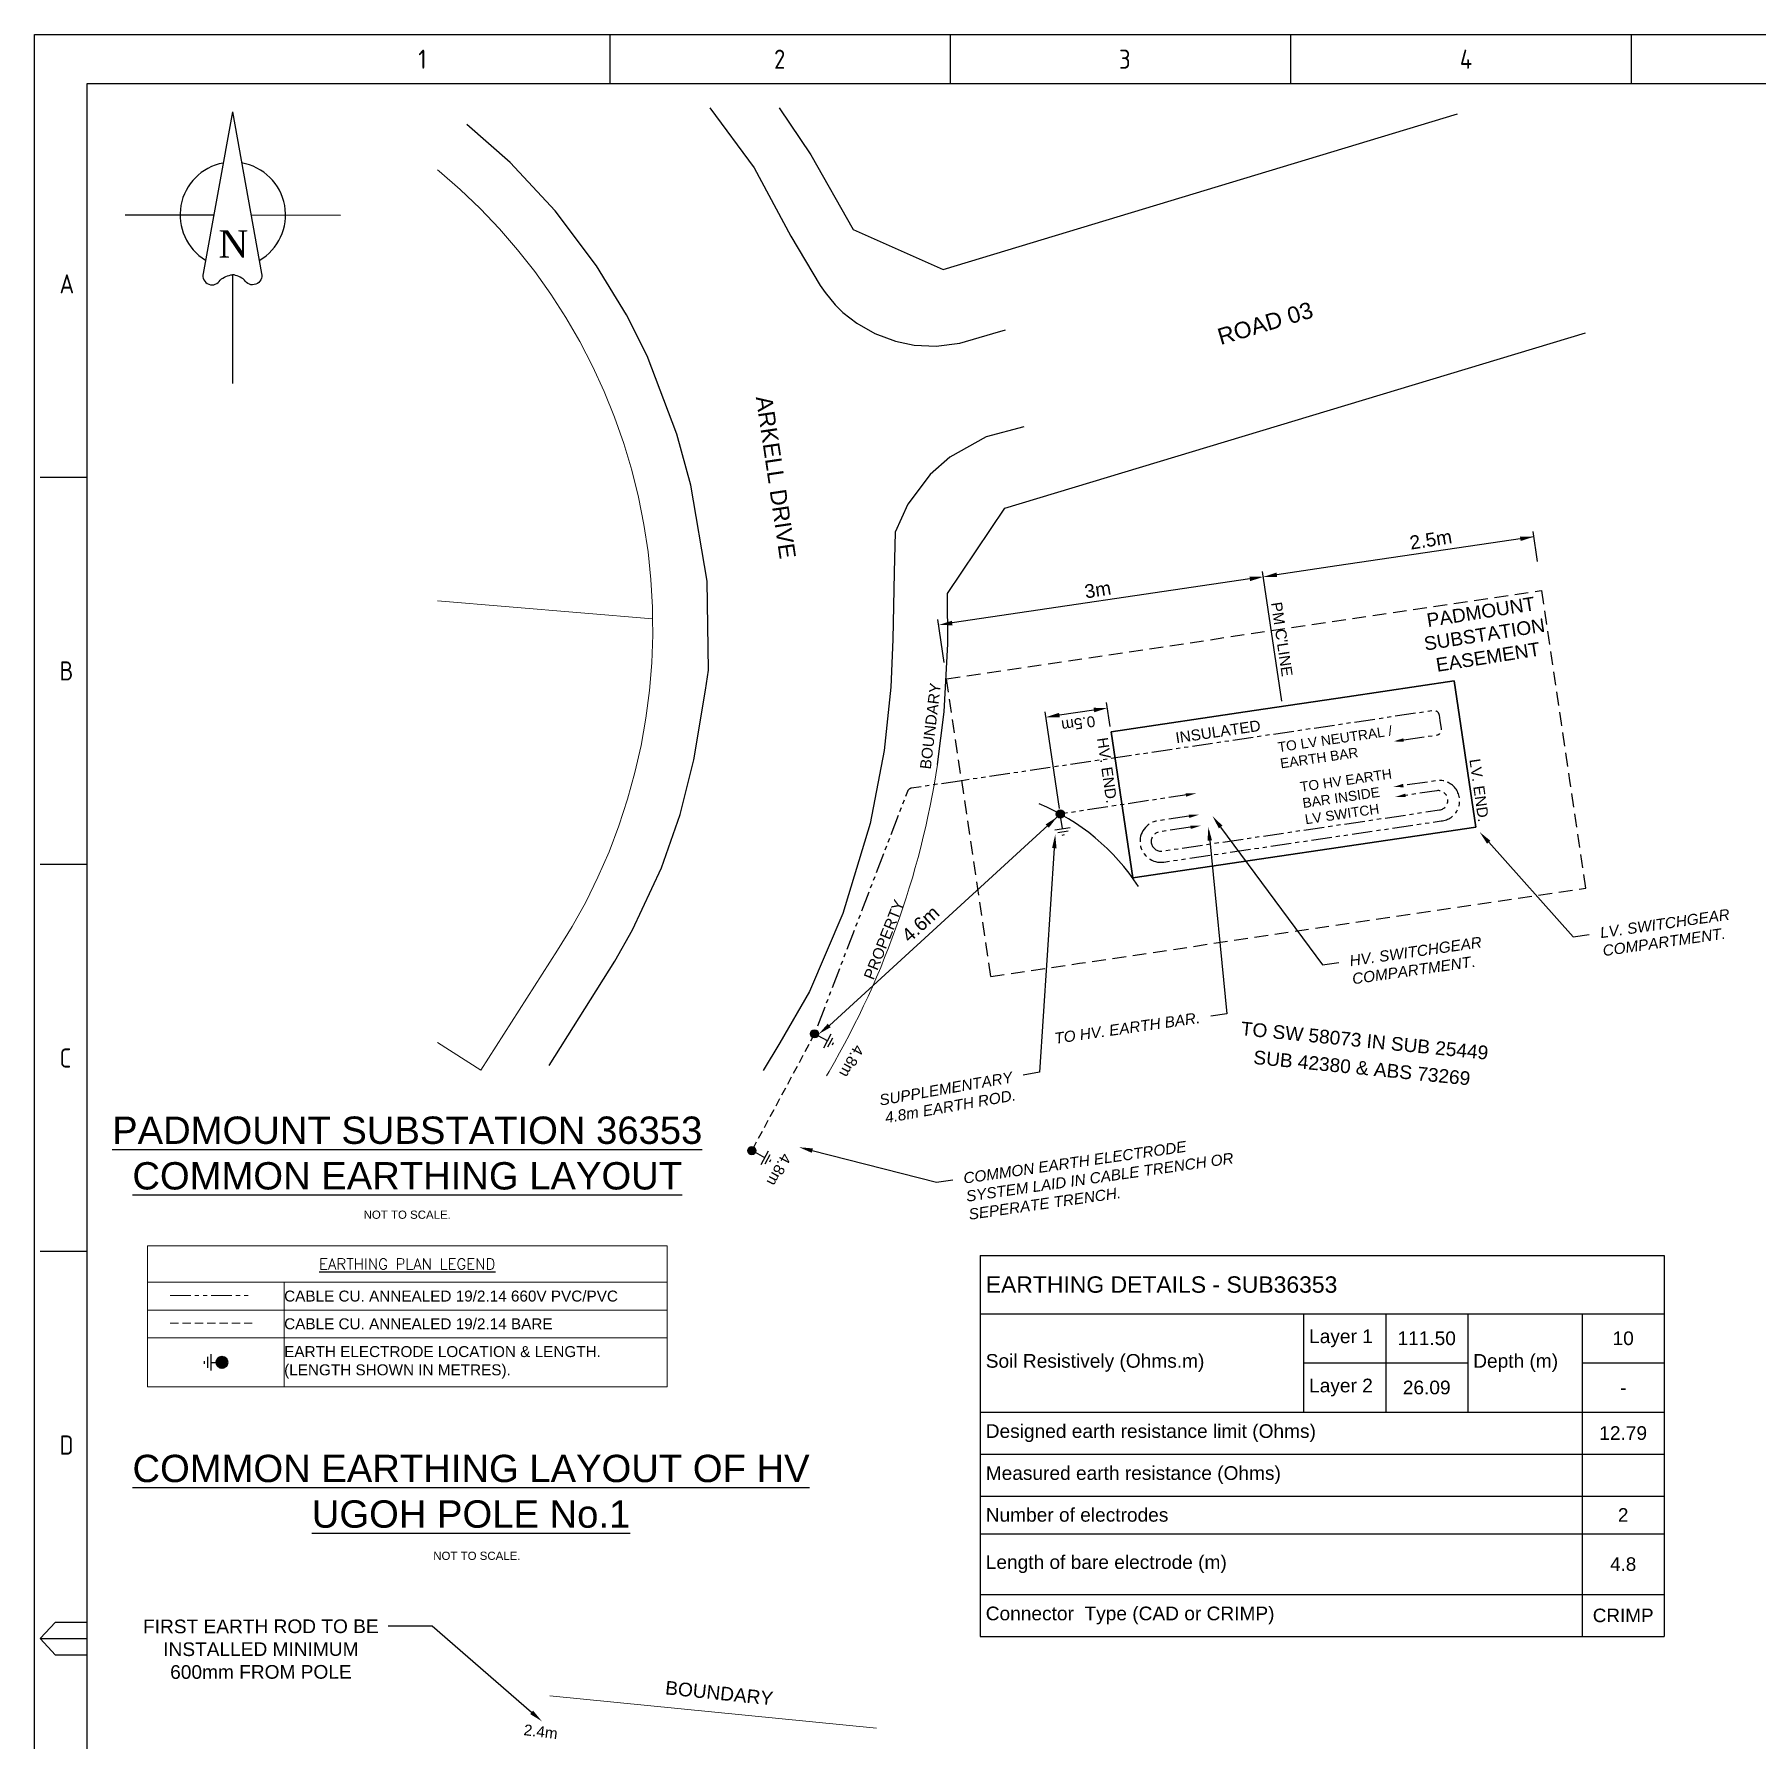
# Paper-space layout 'SHEET (3)' of a CAD drawing. Header units: metres, sheet in millimetres. Extents: x -30 to 802, y -5 to 581.
# Drawn here: x -29.6 to 285.2, y 269.3 to 581 of the extents above; entities that cross this region are included whole.
import ezdxf
from ezdxf import colors
from ezdxf.entities.mleader import LeaderData, LeaderLine
from ezdxf.enums import TextEntityAlignment as Align
from ezdxf.math import Vec2, Vec3

# ---------------------------------------------------------------- set-up
doc = ezdxf.new("R2010")
doc.units = ezdxf.units.M
doc.linetypes.add('DASHED', pattern=[0.75, 0.5, -0.25])
doc.linetypes.add('PHANTOM2', pattern=[1.25, 0.625, -0.125, 0.125, -0.125, 0.125, -0.125])
doc.layers.get('0').update_dxf_attribs({"color": 6})
for name, color, linetype in [('_User earthing diagram', 7, 'Continuous'), ('Notes', 7, 'Continuous'), ('Notes_HV_MISC', 7, 'Continuous'), ('Notes_SP_MISC', 7, 'Continuous')]:
    doc.layers.add(name, color=color, linetype=linetype)
doc.layers.add('Cadastre Buildings_SP_EXT', color=7, linetype='Continuous', lineweight=5)
doc.layers.add('Cadastre Land Parcels_SP_EXT', color=7, linetype='Continuous', lineweight=5)
doc.styles.add('ARIAL', font='arial.ttf', dxfattribs={"height": 2})
doc.styles.add('Elec', font='romand__.ttf')
doc.styles.add('iecARIAL', font='arial.ttf', dxfattribs={"height": 2})
doc.styles.add('iecISOCP', font='isocp.shx')
doc.styles.add('iecNAME', font='times.ttf')
doc.styles.get("Standard").update_dxf_attribs({"font": 'arial.ttf'})

# ---------------------------------------------------------------- blocks, each defined once
blk = doc.blocks.new('NorthPnt 11(NP11)')
for p, q in [((-19.7, 0.02), (-3.49, 0)), ((3.32, 0), (19.7, -0.02)), ((-0.08, -10.94), (-0.08, -30.8))]:
    blk.add_line(p, q)
for points in [[(-0.08, 18.81), (-5.43, -10.68, 0.877048), (-2.29, -11.9, -0.1543), (-0.08, -10.94, 0.090511)], [(-0.08, 18.81), (5.26, -10.68, -0.877048), (2.13, -11.9, 0.1543), (-0.08, -10.94, -0.090511)]]:
    blk.add_lwpolyline(points, format="xyb")
for start, end in [(100.5988, 238.8643), (300.0994, 80.4374)]:
    blk.add_arc((0, 0), 9.64, start, end)
at = {"color": 7, "style": 'iecNAME'}
blk.add_text('N', height=5.02, dxfattribs=at).set_placement((-2.62, -7.82))
blk = doc.blocks.new('A1_FRAME_TITLE')
at = {"layer": 'Notes', "color": 7, "linetype": 'Continuous'}
for p, q in [((89.14, 574.39), (89.14, 583.39)), ((154.65, 574.39), (154.65, 583.39)), ((220.16, 574.39), (220.16, 583.39)), ((285.67, 574.39), (285.67, 583.39)), ((-11.55, 574.39), (-11.55, 5.97)), ((-11.55, 502.43), (-20.55, 502.43)), ((-11.56, 431.68), (-20.55, 431.68)), ((-11.56, 360.93), (-20.55, 360.93)), ((-20.55, 290.18), (-17.55, 293.18)), ((-17.55, 293.18), (-11.56, 293.18)), ((-20.55, 290.18), (-11.55, 290.18)), ((-17.55, 287.18), (-20.55, 290.18)), ((-11.56, 287.18), (-17.55, 287.18))]:
    blk.add_line(p, q, dxfattribs=at)
at = {"layer": 'Notes', "color": 7, "linetype": 'Continuous', "flags": 128}
for points in [[(149.5, 574.39), (-11.55, 574.39)], [(844.88, 574.39), (149.5, 574.39)]]:
    blk.add_lwpolyline(points, dxfattribs=at)
at = {"color": 7}
blk.add_attdef('DRAFT_NUM', (9.35, 23.29), '', height=2.5, rotation=90, dxfattribs=at)
at = {"layer": 'Notes', "color": 7, "style": 'iecISOCP'}
for s, p in [('1', (52.24, 577.12)), ('2', (120.7, 577.12)), ('3', (187.09, 577.12)), ('4', (252.67, 577.12)), ('A', (-16.81, 536.06)), ('B', (-16.81, 465.31)), ('C', (-16.81, 394.56)), ('D', (-16.81, 323.81))]:
    blk.add_text(s, height=3.5, dxfattribs=at).set_placement(p)
at = {"layer": 'Notes', "color": 7, "style": 'iecISOCP', "flags": 8}
blk.add_attdef('VERSION_NO', text='', height=2.5, rotation=90, dxfattribs=at).set_placement((302.04, 43.81), align=Align.MIDDLE_CENTER)
at = {"layer": 'Notes', "color": 7, "style": 'iecISOCP'}
for tag, p in [('CAP_NO', (513.19, 43.46)), ('IE_NUM', (513.05, 37.81)), ('REF_No_1', (335.24, 32.31)), ('REF_1', (362.52, 32.31)), ('HV_SWITCH', (513.46, 32.16)), ('GEN_WO', (441.71, 31.76)), ('REF_No_2', (335.24, 26.31)), ('REF_2', (362.52, 26.31)), ('UBD_REF', (513.05, 25.83)), ('OH_WO', (441.71, 25.81)), ('REF_No_3', (335.24, 20.31)), ('REF_3', (362.52, 20.31)), ('UG_WO', (441.71, 20.05)), ('GIS_MAP_No', (513.05, 20.04)), ('REF_No_4', (335.24, 14.31)), ('REF_4', (362.52, 14.31)), ('SUB_WO', (441.71, 13.81)), ('HV_OP_DIAG', (513.33, 14.2)), ('LGA', (512.95, 7.78)), ('ExportID', (-11.47, 2.39))]:
    blk.add_attdef(tag, p, '', height=2.5, dxfattribs=at)
for tag, height, p in [('T1', 3.5, (684.37, 39.47)), ('T2', 3.5, (684.37, 34.35)), ('scale', 2.5, (567.76, 33.27)), ('T3', 3.5, (684.37, 28.92)), ('DRAWN', 2.5, (567.76, 24.93)), ('T4', 3.5, (684.37, 23.66)), ('REV', 5, (840.57, 17.1)), ('DATE', 2.5, (567.76, 16.88)), ('T5', 3.5, (684.37, 18.23)), ('T6', 3.5, (684.37, 12.97)), ('CHD', 2.5, (567.76, 8.37)), ('DESIGN', 2.5, (605.62, 9.15))]:
    blk.add_attdef(tag, text='', height=height, dxfattribs=at).set_placement(p, align=Align.CENTER)
blk.add_attdef('NUM', text='', height=7, dxfattribs=at).set_placement((812.88, 20.12), align=Align.MIDDLE_CENTER)
for tag, p in [('NS', (811.23, 8.12)), ('SHTS', (825.93, 8.12))]:
    blk.add_attdef(tag, text='', height=2.5, dxfattribs=at).set_placement(p, align=Align.MIDDLE)
at = {"layer": 'Notes', "color": 7, "style": 'iecISOCP', "flags": 1}
for tag, p in [('ProjectType', (-6.37, -26.8)), ('ProjectNumber', (3.01, -26.82)), ('DrawingNumber', (14.96, -26.8)), ('ProjectDescription', (27.02, -26.83)), ('ExportDate', (39.74, -26.79)), ('ExportUserName', (48.61, -26.8)), ('DesignerCompanyName', (60.94, -26.79)), ('ExportAreaOfInterest', (76.55, -26.81)), ('GIS_SUCCESS', (91.45, -26.78)), ('CAD_SUCCESS', (101.24, -26.78)), ('DEPOTCODE', (111.56, -26.88)), ('ExportCategories', (119.53, -26.8)), ('Comments', (133.84, -26.88))]:
    blk.add_attdef(tag, p, '', height=1, dxfattribs=at)
blk = doc.blocks.new('*T230')
at = {"layer": 'Defpoints', "color": 8, "linetype": 'ByBlock', "lineweight": 0, "transparency": 16777216}
for p, q in [((0, 0), (95, 0)), ((0, 0), (0, -25.8)), ((95, 0), (95, -25.8)), ((0, -6.67), (95, -6.67)), ((25, -6.67), (25, -25.8)), ((0, -11.74), (95, -11.74)), ((0, -16.81), (95, -16.81)), ((0, -25.8), (95, -25.8))]:
    blk.add_line(p, q, dxfattribs=at)
at = {"layer": '_User earthing diagram', "color": 0, "transparency": 16777216, "insert": (47.5, -3.33), "char_height": 2, "width": 95, "attachment_point": 5, "style": 'Elec'}
blk.add_mtext('{\\LEARTHING PLAN LEGEND}', dxfattribs=at)
at = {"layer": '_User earthing diagram', "color": 0, "transparency": 16777216, "char_height": 2, "width": 70, "attachment_point": 4}
for s, insert in [('CABLE CU. ANNEALED 19/2.14 660V PVC/PVC', (25, -9.2)), ('CABLE CU. ANNEALED 19/2.14 BARE', (25, -14.27)), ('EARTH ELECTRODE LOCATION & LENGTH.\\P(LENGTH SHOWN IN METRES).', (25, -21.3))]:
    blk.add_mtext(s, dxfattribs=dict(at, insert=insert))
blk = doc.blocks.new('Earth')
for p, q in [((0, -2.04), (0, 0)), ((-1.5, -2.04), (1.5, -2.04)), ((-1, -2.64), (1, -2.64)), ((-0.25, -3.24), (0.25, -3.24))]:
    blk.add_line(p, q)
blk = doc.blocks.new('m4')
at = {"layer": 'Notes', "color": 7, "linetype": 'Continuous'}
for points in [[(0, -1.95), (0, 0)], [(-1.43, -1.95), (1.43, -1.95)], [(-0.95, -2.52), (0.95, -2.52)], [(-0.24, -3.09), (0.24, -3.09)]]:
    blk.add_lwpolyline(points, dxfattribs=at)
blk = doc.blocks.new('*T261')
at = {"layer": 'Notes', "lineweight": -2, "transparency": 16777216}
for p, q in [((0, 0), (125.03, 0)), ((0, 0), (0, -69.63)), ((125.03, 0), (125.03, -10.62)), ((0, -10.62), (125.03, -10.62)), ((59.11, -10.62), (59.11, -19.62)), ((74.11, -10.62), (74.11, -28.62)), ((110.03, -10.62), (110.03, -69.63)), ((59.11, -19.62), (89.11, -19.62)), ((110.03, -19.62), (125.03, -19.62)), ((0, -28.62), (125.03, -28.62)), ((0, -36.28), (125.03, -36.28)), ((0, -43.95), (125.03, -43.95)), ((0, -50.85), (125.03, -50.85)), ((125.03, -50.85), (125.03, -69.63)), ((0, -61.94), (125.03, -61.94)), ((0, -69.63), (125.03, -69.63))]:
    blk.add_line(p, q, dxfattribs=at)
at = {"layer": 'Notes', "color": 0, "linetype": 'ByBlock', "lineweight": -2, "transparency": 16777216}
for p, q in [((89.11, -10.62), (89.11, -28.62)), ((125.03, -10.62), (125.03, -50.85)), ((59.11, -19.62), (59.11, -28.62))]:
    blk.add_line(p, q, dxfattribs=at)
at = {"layer": 'Notes', "color": 0, "transparency": 16777216}
for s, insert, char_height, width, attachment_point in [('EARTHING DETAILS - SUB36353', (1, -5.31), 3, 123.0332, 4), ('Layer 1', (60.11, -15.12), 2.5, 13, 4), ('111.50', (81.61, -15.12), 2.5, 13, 5), ('10', (117.53, -15.12), 2.5, 13, 5), ('Soil Resistively (Ohms.m)', (1, -19.62), 2.5, 57.1136, 4), ('Depth (m)', (90.11, -19.62), 2.5, 18.9196, 4), ('Layer 2', (60.11, -24.12), 2.5, 13, 4), ('26.09', (81.61, -24.12), 2.5, 13, 5), ('-', (117.53, -24.12), 2.5, 13, 5), ('Designed earth resistance limit (Ohms)', (1, -32.45), 2.5, 108.0332, 4), ('12.79', (117.53, -32.45), 2.5, 13, 5), ('Measured earth resistance (Ohms)', (1, -40.12), 2.5, 108.0332, 4), ('Number of electrodes', (1, -47.4), 2.5, 108.0332, 4), ('2', (117.53, -47.4), 2.47, 13, 5), ('Length of bare electrode (m)', (1, -56.4), 2.5, 108.0332, 4), ('4.8', (117.53, -56.4), 2.469, 13, 5), ('Connector  Type (CAD or CRIMP)', (1, -65.78), 2.5, 108.0332, 4), ('CRIMP', (117.53, -65.78), 2.469, 13, 5)]:
    blk.add_mtext(s, dxfattribs=dict(at, insert=insert, char_height=char_height, width=width, attachment_point=attachment_point))

psp = doc.layouts.new('SHEET (3)')

# ---------------------------------------------------------------- hatches: boundary and pattern name
at = {"layer": 'Notes'}
h = psp.add_hatch(color=256, dxfattribs=at)
edge = h.paths.add_edge_path()
edge.add_arc((157.9, 438.51), 0.744, -621.5671, -261.5671)
h = psp.add_hatch(color=256, dxfattribs=at)
edge = h.paths.add_edge_path()
edge.add_arc((112.98, 398.34), 0.744, 61.7731, 421.7731, ccw=False)
h = psp.add_hatch(color=256, dxfattribs=at)
edge = h.paths.add_edge_path()
edge.add_arc((101.51, 376.97), 0.744, 61.7731, 421.7731, ccw=False)
h = psp.add_hatch(color=256, dxfattribs=at)
h.dxf.hatch_style = 1
h.paths.add_polyline_path([(3.64, 338.28, 1), (5.64, 338.28, 1)])

# ---------------------------------------------------------------- linework, layer by layer
at = {"layer": '_User earthing diagram', "linetype": 'Continuous', "lineweight": 40, "ltscale": 0.5}
psp.add_circle((4.64, 338.28), 1, dxfattribs=at)
at = {"layer": 'Cadastre Buildings_SP_EXT', "color": 252, "linetype": 'Continuous'}
for p, q in [((135.47, 447.58), (135.17, 445.67)), ((135.17, 445.67), (134.84, 443.77)), ((134.49, 441.87), (134.11, 439.98)), ((134.84, 443.77), (134.49, 441.87)), ((134.11, 439.98), (133.72, 438.09)), ((120.25, 399.96), (119.37, 398.24)), ((121.11, 401.69), (120.25, 399.96)), ((119.37, 398.24), (118.47, 396.53)), ((117.56, 394.84), (116.62, 393.15)), ((118.47, 396.53), (117.56, 394.84)), ((115.66, 391.47), (115.16, 390.63)), ((116.62, 393.15), (115.66, 391.47))]:
    psp.add_line(p, q, dxfattribs=at)
at = {"layer": 'Cadastre Land Parcels_SP_EXT', "color": 252, "linetype": 'Continuous'}
for points in [[(44.04, 477.49), (83.36, 474.21), (83.34, 476.32), (83.05, 481.39), (82.54, 486.44), (81.78, 491.46), (80.79, 496.44), (79.57, 501.37), (78.11, 506.24), (76.43, 511.03), (74.53, 515.74), (72.4, 520.35), (70.07, 524.86), (67.52, 529.26), (64.77, 533.53), (61.82, 537.66), (58.68, 541.65), (55.36, 545.49), (51.86, 549.17), (48.19, 552.69), (44.36, 556.02), (44.04, 556.27)], [(44.04, 396.78), (51.97, 391.68), (66.02, 413.64), (68.68, 417.97), (71.14, 422.42), (73.38, 426.97), (75.41, 431.63), (77.21, 436.38), (78.8, 441.21), (80.15, 446.1), (81.27, 451.06), (82.16, 456.06), (82.8, 461.1), (83.22, 466.16), (83.39, 471.24), (83.36, 474.21), (44.04, 477.49)]]:
    psp.add_lwpolyline(points, dxfattribs=at)
at = {"layer": 'Cadastre Land Parcels_SP_EXT', "linetype": 'Continuous', "flags": 128}
psp.add_lwpolyline([(64.59, 277.35), (124.31, 271.44)], dxfattribs=at)
at = {"layer": 'Notes', "color": 7}
for p, q in [((244.48, 489.19), (208.49, 483.86)), ((245.16, 484.65), (244.34, 490.18)), ((198.39, 459.17), (194.88, 482.85)), ((208.49, 483.86), (197.5, 482.23)), ((192.55, 481.49), (138.14, 473.43)), ((136.69, 466.22), (135.52, 474.05)), ((157.75, 439.5), (155.12, 457.21)), ((164.06, 457.52), (157.74, 456.59)), ((167.03, 454.52), (166.38, 458.88)), ((115.71, 399.86), (157.9, 438.51))]:
    psp.add_line(p, q, dxfattribs=at)
at = {"layer": 'Notes', "linetype": 'DASHED', "ltscale": 5}
psp.add_line((137.13, 463.23), (245.83, 479.35), dxfattribs=at)
at = {"layer": 'Notes', "color": 0, "lineweight": 30}
for p, q in [((229.89, 462.83), (210.38, 459.94)), ((233.85, 436.12), (229.89, 462.83)), ((210.38, 459.94), (193.32, 457.41)), ((193.32, 457.41), (167.18, 453.53)), ((167.18, 453.53), (171.14, 426.82)), ((171.14, 426.82), (233.85, 436.12))]:
    psp.add_line(p, q, dxfattribs=at)
at = {"layer": 'Notes'}
psp.add_lwpolyline([(-29.63, 581), (802.09, 581), (802.09, -5.42), (-29.63, -5.42)], close=True, dxfattribs=at)
at = {"layer": 'Notes', "linetype": 'DASHED', "ltscale": 5, "flags": 128}
for points in [[(254.01, 424.96), (251.08, 444.66), (249.53, 455.11), (245.94, 479.36), (245.83, 479.35)], [(145.19, 408.83), (161.44, 411.24), (254.01, 424.96)]]:
    psp.add_lwpolyline(points, dxfattribs=at)
at = {"layer": 'Notes', "color": 0, "linetype": 'PHANTOM2', "ltscale": 6, "flags": 128}
for points in [[(220.72, 452.06), (226.74, 452.95, 0.414214), (227.59, 454.09), (227.36, 455.63), (227.22, 456.56, 0.414214), (226.08, 457.4), (139.89, 444.61)], [(181.43, 438.11), (175.73, 437.27, 1), (176.85, 429.73), (227.54, 437.25), (227.54, 437.25, 1.000711), (226.9, 444.62), (220.62, 443.72)], [(181.73, 436.1), (176.03, 435.25, 1), (176.55, 431.75), (227.24, 439.26, 1), (226.72, 442.77), (221.02, 441.92)]]:
    psp.add_lwpolyline(points, format="xyb", dxfattribs=at)
psp.add_lwpolyline([(181.44, 442.08), (157.9, 438.51)], dxfattribs=at)
at = {"layer": 'Notes', "color": 0, "linetype": 'PHANTOM2', "lineweight": 0, "ltscale": 6}
psp.add_lwpolyline([(-4.8, 350.49), (10.2, 350.49)], dxfattribs=at)
at = {"layer": 'Notes', "color": 0, "linetype": 'DASHED', "lineweight": 0, "ltscale": 3}
psp.add_lwpolyline([(-4.8, 345.44), (10.2, 345.44)], dxfattribs=at)
at = {"layer": 'Notes', "color": 250}
psp.add_circle((157.9, 438.51), 0.744, dxfattribs=at)
at = {"layer": 'Notes', "color": 9}
for centre in [(112.98, 398.34), (101.51, 376.97)]:
    psp.add_circle(centre, 0.744, dxfattribs=at)
at = {"layer": 'Notes', "color": 7}
psp.add_arc((138.89, 403.63), 39.72, 32.9957, 67.5743, dxfattribs=at)
for points in [[(242.07, 488.42), (241.95, 489.24), (244.48, 489.19)], [(192.61, 481.08), (192.49, 481.91), (195.02, 481.86)], [(197.56, 481.82), (197.43, 482.64), (195.02, 481.86)], [(138.21, 473.02), (138.08, 473.84), (135.67, 473.06)], [(157.81, 456.17), (157.68, 457), (155.27, 456.22)], [(164.12, 457.11), (164, 457.93), (166.53, 457.89)], [(155.24, 436.61), (155.8, 436), (157.35, 438)], [(115.4, 400.18), (115.93, 399.54), (113.72, 398.28)]]:
    psp.add_solid(points, dxfattribs=at)
at = {"layer": 'Notes'}
for points in [[(220.62, 452.36), (218.81, 451.78), (220.71, 451.74)], [(220.58, 444.03), (218.77, 443.45), (220.67, 443.41)], [(180.81, 442.3), (182.71, 442.27), (180.9, 441.68)], [(221.07, 441.61), (219.17, 441.65), (220.97, 442.23)], [(181.48, 437.8), (183.29, 438.39), (181.39, 438.42)], [(181.78, 435.79), (183.59, 436.37), (181.69, 436.4)]]:
    psp.add_solid(points, dxfattribs=at)
at = {"layer": 'Notes_HV_MISC', "color": 252, "flags": 128}
for points in [[(93.85, 567.58), (101.93, 556.63), (108.67, 544.13), (113.99, 535.14), (114.9, 533.82), (116.74, 531.61), (118.18, 530.21), (120.7, 528.23), (123.99, 526.35), (127.8, 524.92), (131.17, 524.22), (135.24, 524.03), (139.55, 524.57), (145.58, 526.34), (147.86, 527.04)], [(106.49, 567.6), (112.31, 559.01), (120.06, 545.34), (136.49, 538.07), (230.5, 566.51)], [(64.45, 392.52), (76.48, 411.62), (79.72, 417.34), (84.98, 428.66), (88.4, 438.41), (90.94, 448.4), (93.05, 461.18), (93.62, 464.78), (93.33, 481.09), (90.38, 498.61), (87.8, 507.96), (82.38, 522.27), (78.61, 529.75), (73.15, 538.71), (65.57, 548.76), (57.32, 557.57), (49.39, 564.55)], [(135.47, 447.58), (136.67, 457.21), (137.37, 469.63), (137.26, 478.84), (147.78, 494.44), (253.93, 526.45)]]:
    psp.add_lwpolyline(points, dxfattribs=at)

# ---------------------------------------------------------------- block references
for name, p in [('*T230', (-8.98, 359.59)), ('*T261', (143.28, 357.8))]:
    psp.add_blockref(name, p)
at = {"layer": '_User earthing diagram', "linetype": 'Continuous', "rotation": 270}
psp.add_blockref('Earth', (4.64, 338.28), dxfattribs=at)
at = {"layer": 'Notes', "xscale": 0.95}
psp.add_blockref('A1_FRAME_TITLE', (-9.08, -2.39), dxfattribs=at)
at = {"layer": 'Notes'}
psp.add_blockref('NorthPnt 11(NP11)', (6.63, 548.02), dxfattribs=at)
at = {"layer": 'Notes', "color": 7}
for p, rotation in [((158.01, 437.77), 8.432929177004738), ((113.64, 397.99), 61.77313507909349), ((102.17, 376.62), 61.77313507909349)]:
    psp.add_blockref('m4', p, dxfattribs=dict(at, rotation=rotation))

# ---------------------------------------------------------------- texts
at = {"color": 7, "lineweight": -3, "insert": (213.29, 394.59), "char_height": 2.5, "width": 62.1858, "attachment_point": 5, "rotation": 354.32, "line_spacing_factor": 1.2}
psp.add_mtext('TO SW 58073 IN SUB 25449\\PSUB 42380 & ABS 73269', dxfattribs=at)
at = {"layer": 'Notes', "style": 'ARIAL'}
for s, rotation, p in [('ROAD 03', 16.6474, (187.21, 524.22)), ('ARKELL DRIVE', 278.4329, (102.24, 514.7))]:
    psp.add_text(s, height=3, rotation=rotation, dxfattribs=at).set_placement(p)
at = {"layer": 'Notes', "color": 7, "style": 'ARIAL'}
for s, height, rotation, p in [('2.5m', 2.5, 9.0091, (222, 486.83)), ("PM C'LINE", 2, 278.4329, (196.42, 477.11)), ('BOUNDARY', 2, 83.2488, (134.22, 446.61)), ('PROPERTY', 2, 68.2354, (123.76, 408.05)), ('4.6m', 2.5, 42.3799, (130.32, 414.89))]:
    psp.add_text(s, height=height, rotation=rotation, dxfattribs=at).set_placement(p)
for s, rotation, p in [('INSULATED ', 8.4329, (187.36, 452.05)), ('HV. END.', 278.2023, (164.89, 446.28)), ('LV. END.', 278.2023, (232.92, 442.62)), ('4.8m', 241.7731, (118.36, 394.08)), ('4.8m', 241.7731, (105.08, 374.25))]:
    psp.add_text(s, height=2, rotation=rotation, dxfattribs=at).set_placement(p, align=Align.BOTTOM_CENTER)
for p in [(38.52, 364.08), (51.25, 301.73)]:
    psp.add_text('NOT TO SCALE.', height=1.5, dxfattribs=at).set_placement(p, align=Align.BOTTOM_CENTER)
at = {"layer": 'Notes', "color": 7, "ltscale": 0.5, "style": 'ARIAL'}
psp.add_text('2.4m', height=2, rotation=353.098, dxfattribs=at).set_placement((59.73, 270.17))
at = {"layer": 'Notes', "color": 7, "attachment_point": 5, "style": 'ARIAL'}
for s, insert, char_height, rotation in [('\\A1;3m', (164.76, 479.5), 2.5, 9.0091), ('\\A1;0.5m', (161.2, 455.05), 2, 188.4329)]:
    psp.add_mtext(s, dxfattribs=dict(at, insert=insert, char_height=char_height, rotation=rotation))
at = {"layer": 'Notes', "color": 7, "insert": (234.59, 476.7), "char_height": 2.5, "width": 18.6289, "attachment_point": 2, "rotation": 9.0091, "style": 'ARIAL'}
psp.add_mtext('PADMOUNT SUBSTATION  EASEMENT', dxfattribs=at)
at = {"layer": 'Notes', "color": 7, "ltscale": 0.5, "char_height": 1.8, "attachment_point": 1, "style": 'ARIAL'}
for s, insert, width, rotation in [('TO LV NEUTRAL / EARTH BAR', (197.55, 451.6), 24.3187, 8.3206), ('TO HV EARTH BAR INSIDE LV SWITCH', (201.63, 444.35), 17.6038, 8.3809)]:
    psp.add_mtext(s, dxfattribs=dict(at, insert=insert, width=width, rotation=rotation))
at = {"layer": 'Notes', "char_height": 5, "width": 126.3039, "attachment_point": 2, "style": 'iecARIAL'}
for s, insert in [('{\\LPADMOUNT SUBSTATION 36353 COMMON EARTHING LAYOUT}', (38.52, 383.22)), ('{\\LCOMMON EARTHING LAYOUT OF HV UGOH POLE No.1}', (50.18, 321.4))]:
    psp.add_mtext(s, dxfattribs=dict(at, insert=insert))

# ---------------------------------------------------------------- leaders
at = {"layer": 'Notes'}
ml = psp.add_multileader_mtext('Standard', dxfattribs=at)
ml.set_content('FIRST EARTH ROD TO BE INSTALLED MINIMUM 600mm FROM POLE', color=256)
ml.set_leader_properties()
ml.build(insert=Vec2(0, 0))
ml.multileader.update_dxf_attribs({"has_text_frame": 1, "arrow_head_size": 2.5})
ctx = ml.context
ctx.base_point, ctx.char_height, ctx.arrow_head_size, ctx.plane_origin, ctx.plane_x_axis, ctx.plane_y_axis = Vec3(-11.54, 290), 2.5, 2.5, Vec3(85.4, 217.17), Vec3(0.999999, 0.001201), Vec3(-0.001201, 0.999999)
ctx.text_align_type = 1
notes = []
notes.append((ctx, [(1, (1, 1, 0), (43.06, 290.06), (-0.999999, -0.001201), 8, [(0, [(63.15, 272.68)], 0, [])])]))
ctx.mtext.insert, ctx.mtext.text_direction, ctx.mtext.rotation, ctx.mtext.width, ctx.mtext.defined_height, ctx.mtext.alignment, ctx.mtext.flow_direction = Vec3(11.76, 291.29), Vec3(0.999999, 0.001201), 0.001201, 47.7861, 15.4, 2, 5
ml = psp.add_multileader_mtext('Standard', dxfattribs=at)
ml.set_content('BOUNDARY', color=256)
ml.set_leader_properties()
ml.build(insert=Vec2(0, 0))
ml.multileader.update_dxf_attribs({"leader_type": 0, "arrow_head_size": 2.5})
ctx = ml.context
ctx.base_point, ctx.char_height, ctx.arrow_head_size, ctx.plane_origin, ctx.plane_x_axis, ctx.plane_y_axis = Vec3(83.73, 279.06), 2.5, 2.5, Vec3(-38.34, 223.75), Vec3(0.994699, -0.102827), Vec3(0.102827, 0.994699)
notes.append((ctx, [(0, (1, 1, 0), (75.78, 279.88), (0.994699, -0.102827), 8, [(0, [(71.05, 281.42)], 0, [])])]))
ctx.mtext.insert, ctx.mtext.text_direction, ctx.mtext.rotation, ctx.mtext.flow_direction = Vec3(85.85, 280.11), Vec3(0.994699, -0.102827), 6.180176, 5
for ctx, leaders in notes:
    for number, flags, end, landing, length, lines in leaders:
        leader = LeaderData()
        leader.index, (leader.has_last_leader_line, leader.has_dogleg_vector, leader.attachment_direction) = number, flags
        leader.last_leader_point, leader.dogleg_vector, leader.dogleg_length = Vec3(end), Vec3(landing), length
        for number, points, colour, breaks in lines:
            line = LeaderLine()
            line.index, line.vertices, line.color, line.breaks = number, Vec3.list(points), colors.encode_raw_color(colour), breaks
            leader.lines.append(line)
        ctx.leaders.append(leader)

# ---------------------------------------------------------------- next in the draw order: leaders
at = {"layer": 'Notes_SP_MISC'}
ml = psp.add_multileader_mtext('Standard', dxfattribs=at)
ml.set_content('{\\fArial|b0|i1|c0|p34;\\C7;LV. SWITCHGEAR COMPARTMENT.}', color=256)
ml.set_leader_properties(color=256, linetype='ByLayer', lineweight=-1)
ml.build(insert=Vec2(0, 0))
ml.multileader.update_dxf_attribs({"dogleg_length": 3, "arrow_head_size": 2.5})
ctx = ml.context
ctx.base_point, ctx.char_height, ctx.arrow_head_size, ctx.plane_origin, ctx.plane_x_axis, ctx.plane_y_axis = Vec3(254.62, 416.51), 2, 2.5, Vec3(239.59, 441.69), Vec3(0.989803, 0.142441), Vec3(-0.142441, 0.989803)
notes = []
notes.append((ctx, [(1, (1, 1, 0), (251.65, 416.08), (0.989803, 0.142441), 3, [(0, [(234.57, 435.22)], 0, [])])]))
ctx.mtext.insert, ctx.mtext.text_direction, ctx.mtext.rotation, ctx.mtext.width, ctx.mtext.flow_direction = Vec3(256.46, 417.8), Vec3(0.989803, 0.142441), 0.142928, 23.9491, 5
ctx.mtext.has_bg_fill, ctx.mtext.bg_color, ctx.mtext.bg_scale_factor, ctx.mtext.bg_transparency, ctx.mtext.use_window_bg_color = 1, -1027028792, 1.5, 0, 1
ml = psp.add_multileader_mtext('Standard', dxfattribs=at)
ml.set_content('{\\fArial|b0|i1|c0|p34;\\C7;COMMON EARTH ELECTRODE SYSTEM LAID IN CABLE TRENCH OR SEPERATE TRENCH.}', color=256)
ml.set_leader_properties(color=256, linetype='ByLayer', lineweight=-1)
ml.build(insert=Vec2(0, 0))
ml.multileader.update_dxf_attribs({"dogleg_length": 3, "arrow_head_size": 2.5})
ctx = ml.context
ctx.base_point, ctx.char_height, ctx.arrow_head_size, ctx.plane_origin, ctx.plane_x_axis, ctx.plane_y_axis = Vec3(138.24, 371.63), 2, 2.5, Vec3(115.16, 384.08), Vec3(0.989803, 0.142441), Vec3(-0.142441, 0.989803)
notes.append((ctx, [(1, (1, 1, 0), (135.27, 371.2), (0.989803, 0.142441), 3, [(0, [(110.15, 377.61)], 0, [])])]))
ctx.mtext.insert, ctx.mtext.text_direction, ctx.mtext.rotation, ctx.mtext.width, ctx.mtext.flow_direction = Vec3(140.07, 372.92), Vec3(0.989803, 0.142441), 0.142928, 49.4115, 5
ctx.mtext.has_bg_fill, ctx.mtext.bg_color, ctx.mtext.bg_scale_factor, ctx.mtext.bg_transparency, ctx.mtext.use_window_bg_color = 1, -1027028792, 1.5, 0, 1
for ctx, leaders in notes:
    for number, flags, end, landing, length, lines in leaders:
        leader = LeaderData()
        leader.index, (leader.has_last_leader_line, leader.has_dogleg_vector, leader.attachment_direction) = number, flags
        leader.last_leader_point, leader.dogleg_vector, leader.dogleg_length = Vec3(end), Vec3(landing), length
        for number, points, colour, breaks in lines:
            line = LeaderLine()
            line.index, line.vertices, line.color, line.breaks = number, Vec3.list(points), colors.encode_raw_color(colour), breaks
            leader.lines.append(line)
        ctx.leaders.append(leader)

# ---------------------------------------------------------------- next in the draw order: linework, layer by layer
at = {"layer": 'Notes', "color": 0, "linetype": 'DASHED', "ltscale": 3}
psp.add_lwpolyline([(112.98, 398.34), (101.51, 376.97)], dxfattribs=at)

# ---------------------------------------------------------------- next in the draw order: leaders
at = {"layer": 'Notes_SP_MISC'}
ml = psp.add_multileader_mtext('Standard', dxfattribs=at)
ml.set_content('{\\fArial|b0|i1|c0|p34;\\C7;HV. SWITCHGEAR COMPARTMENT\\fArial|b0|i0|c0|p34;.}', color=256)
ml.set_leader_properties(color=256, linetype='ByLayer', lineweight=-1)
ml.build(insert=Vec2(0, 0))
ml.multileader.update_dxf_attribs({"dogleg_length": 3, "arrow_head_size": 2.5})
ctx = ml.context
ctx.base_point, ctx.char_height, ctx.arrow_head_size, ctx.plane_origin, ctx.plane_x_axis, ctx.plane_y_axis = Vec3(208.83, 411.37), 2, 2.5, Vec3(192.87, 444.43), Vec3(0.989803, 0.142441), Vec3(-0.142441, 0.989803)
notes = []
notes.append((ctx, [(1, (1, 1, 0), (205.86, 410.94), (0.989803, 0.142441), 3, [(0, [(185.73, 438.15)], 0, [])])]))
ctx.mtext.insert, ctx.mtext.text_direction, ctx.mtext.rotation, ctx.mtext.width, ctx.mtext.flow_direction = Vec3(210.66, 412.66), Vec3(0.989803, 0.142441), 0.142928, 24.4129, 5
ctx.mtext.has_bg_fill, ctx.mtext.bg_color, ctx.mtext.bg_scale_factor, ctx.mtext.bg_transparency, ctx.mtext.use_window_bg_color = 1, -1027028792, 1.5, 0, 1
for ctx, leaders in notes:
    for number, flags, end, landing, length, lines in leaders:
        leader = LeaderData()
        leader.index, (leader.has_last_leader_line, leader.has_dogleg_vector, leader.attachment_direction) = number, flags
        leader.last_leader_point, leader.dogleg_vector, leader.dogleg_length = Vec3(end), Vec3(landing), length
        for number, points, colour, breaks in lines:
            line = LeaderLine()
            line.index, line.vertices, line.color, line.breaks = number, Vec3.list(points), colors.encode_raw_color(colour), breaks
            leader.lines.append(line)
        ctx.leaders.append(leader)

# ---------------------------------------------------------------- next in the draw order: leaders
ml = psp.add_multileader_mtext('Standard', dxfattribs=at)
ml.set_content('{\\fArial|b0|i1|c0|p34;\\C7;TO HV. EARTH BAR.}', color=256)
ml.set_leader_properties(color=256, linetype='ByLayer', lineweight=-1)
ml.build(insert=Vec2(0, 0))
ml.multileader.update_dxf_attribs({"dogleg_length": 3, "arrow_head_size": 2.5})
ctx = ml.context
ctx.base_point, ctx.char_height, ctx.arrow_head_size, ctx.plane_origin, ctx.plane_x_axis, ctx.plane_y_axis = Vec3(155.49, 397.28), 2, 2.5, Vec3(188.8, 442.85), Vec3(0.989803, 0.142441), Vec3(-0.142441, 0.989803)
ctx.text_align_type = 2
notes = []
notes.append((ctx, [(0, (1, 1, 0), (188.38, 402.01), (-0.989803, -0.142441), 3, [(0, [(184.98, 436.15)], 0, [])])]))
ctx.mtext.insert, ctx.mtext.text_direction, ctx.mtext.rotation, ctx.mtext.width, ctx.mtext.alignment, ctx.mtext.flow_direction = Vec3(183.29, 402.31), Vec3(0.989803, 0.142441), 0.142928, 26.5998, 3, 5
ctx.mtext.has_bg_fill, ctx.mtext.bg_color, ctx.mtext.bg_scale_factor, ctx.mtext.bg_transparency, ctx.mtext.use_window_bg_color = 1, -1027028792, 1.5, 0, 1
for ctx, leaders in notes:
    for number, flags, end, landing, length, lines in leaders:
        leader = LeaderData()
        leader.index, (leader.has_last_leader_line, leader.has_dogleg_vector, leader.attachment_direction) = number, flags
        leader.last_leader_point, leader.dogleg_vector, leader.dogleg_length = Vec3(end), Vec3(landing), length
        for number, points, colour, breaks in lines:
            line = LeaderLine()
            line.index, line.vertices, line.color, line.breaks = number, Vec3.list(points), colors.encode_raw_color(colour), breaks
            leader.lines.append(line)
        ctx.leaders.append(leader)

# ---------------------------------------------------------------- next in the draw order: leaders
ml = psp.add_multileader_mtext('Standard', dxfattribs=at)
ml.set_content('{\\fArial|b0|i1|c0|p34;\\C7;SUPPLEMENTARY 4.8m EARTH ROD.}', color=256)
ml.set_leader_properties(color=256, linetype='ByLayer', lineweight=-1)
ml.build(insert=Vec2(0, 0))
ml.multileader.update_dxf_attribs({"dogleg_length": 3, "arrow_head_size": 2.5})
ctx = ml.context
ctx.base_point, ctx.char_height, ctx.arrow_head_size, ctx.plane_origin, ctx.plane_x_axis, ctx.plane_y_axis = Vec3(122.77, 385.81), 2, 2.5, Vec3(165.85, 413.06), Vec3(0.984908, 0.17308), Vec3(-0.17308, 0.984908)
ctx.text_align_type = 2
notes = []
notes.append((ctx, [(0, (1, 1, 0), (154.08, 391.31), (-0.984908, -0.17308), 3, [(0, [(156.98, 434.76)], 0, [])])]))
ctx.mtext.insert, ctx.mtext.text_direction, ctx.mtext.rotation, ctx.mtext.width, ctx.mtext.alignment, ctx.mtext.flow_direction = Vec3(148.98, 391.45), Vec3(0.984908, 0.17308), 0.173956, 25.0023, 3, 5
ctx.mtext.has_bg_fill, ctx.mtext.bg_color, ctx.mtext.bg_scale_factor, ctx.mtext.bg_transparency, ctx.mtext.use_window_bg_color = 1, -1027028792, 1.5, 0, 1
for ctx, leaders in notes:
    for number, flags, end, landing, length, lines in leaders:
        leader = LeaderData()
        leader.index, (leader.has_last_leader_line, leader.has_dogleg_vector, leader.attachment_direction) = number, flags
        leader.last_leader_point, leader.dogleg_vector, leader.dogleg_length = Vec3(end), Vec3(landing), length
        for number, points, colour, breaks in lines:
            line = LeaderLine()
            line.index, line.vertices, line.color, line.breaks = number, Vec3.list(points), colors.encode_raw_color(colour), breaks
            leader.lines.append(line)
        ctx.leaders.append(leader)

# ---------------------------------------------------------------- next in the draw order: linework, layer by layer
at = {"layer": 'Cadastre Buildings_SP_EXT', "color": 252, "linetype": 'Continuous'}
for p, q in [((133.72, 438.09), (133.3, 436.21)), ((133.3, 436.21), (132.85, 434.33)), ((132.39, 432.45), (131.9, 430.59)), ((132.85, 434.33), (132.39, 432.45)), ((131.39, 428.72), (130.86, 426.87)), ((131.9, 430.59), (131.39, 428.72)), ((130.3, 425.02), (129.72, 423.17)), ((130.86, 426.87), (130.3, 425.02)), ((129.72, 423.17), (129.12, 421.34)), ((128.5, 419.51), (127.86, 417.69)), ((129.12, 421.34), (128.5, 419.51)), ((127.2, 415.88), (126.51, 414.08)), ((127.86, 417.69), (127.2, 415.88)), ((126.51, 414.08), (125.8, 412.28)), ((125.07, 410.49), (124.32, 408.71)), ((125.8, 412.28), (125.07, 410.49)), ((123.55, 406.94), (122.76, 405.19)), ((124.32, 408.71), (123.55, 406.94)), ((121.94, 403.43), (121.11, 401.69)), ((122.76, 405.19), (121.94, 403.43))]:
    psp.add_line(p, q, dxfattribs=at)
at = {"layer": 'Notes', "linetype": 'DASHED', "ltscale": 5, "flags": 128}
psp.add_lwpolyline([(145.19, 408.83), (137.13, 463.23)], dxfattribs=at)
at = {"layer": 'Notes', "color": 0, "linetype": 'PHANTOM2', "ltscale": 6, "flags": 128}
psp.add_lwpolyline([(139.89, 444.6), (130.73, 443.25, 0.27078), (129.95, 442.62), (112.98, 398.34)], format="xyb", dxfattribs=at)
at = {"layer": 'Notes_HV_MISC', "color": 252, "flags": 128}
psp.add_lwpolyline([(151.26, 509.29), (144.37, 507.45), (137.69, 503.74), (134.12, 500.58), (130.06, 495.17), (127.72, 490.04), (127.55, 482.65), (127.27, 470.39), (126.95, 461.73), (125.73, 450.13), (123.16, 436.79), (118.17, 420.31), (112.06, 406.06), (106.66, 396.71), (103.59, 391.65)], dxfattribs=at)

doc.saveas('drawing.dxf')
